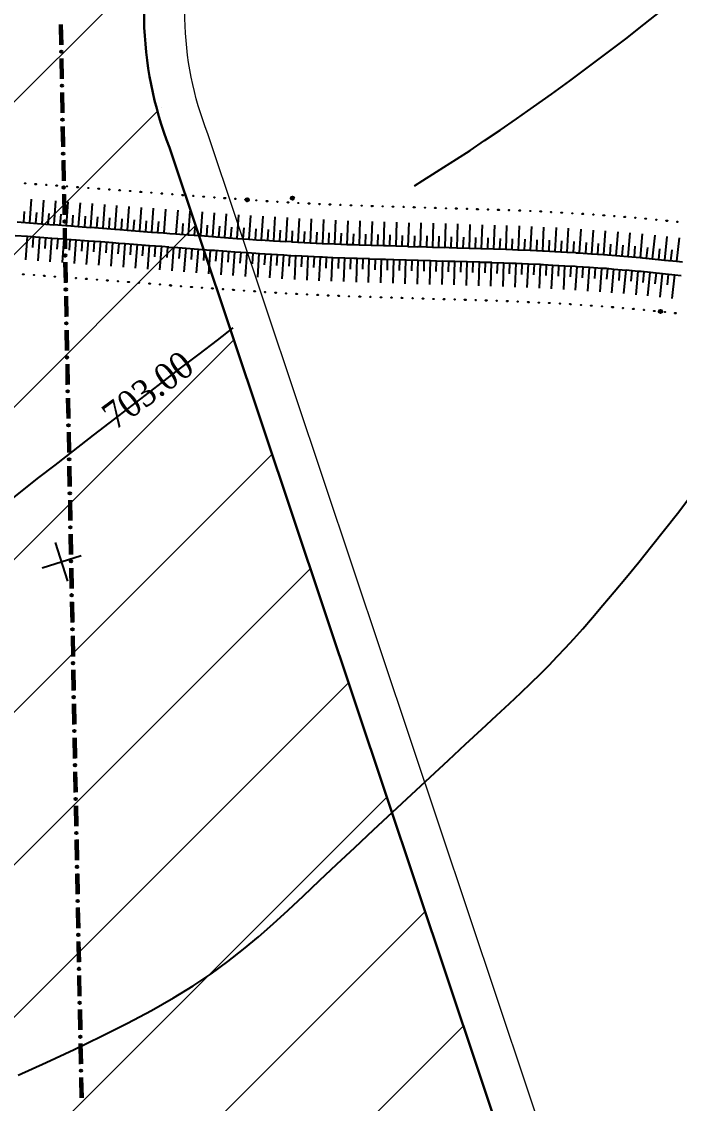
# Model space of a CAD drawing. Header units: millimetres. Extents: x 1353783 to 6492029790, y -7276956 to -512500.
# Drawn here: x 10001890 to 10011563, y -2849940 to -2834021 of the extents above; entities that cross this region are included whole.
import ezdxf

# ---------------------------------------------------------------- set-up
doc = ezdxf.new("R2010")
doc.units = ezdxf.units.MM
doc.linetypes.add('CONTI', pattern=[0])
doc.layers.get('0').update_dxf_attribs({"lineweight": 5})
doc.layers.get('Defpoints').update_dxf_attribs({"color": 255})
doc.layers.add('!A-0', color=7, linetype='Continuous', lineweight=0)
for name, color, linetype in [('GORIZUNKNOWN', 32, 'CONTI'), ('PI_DTUNKNOWN', 250, 'CONTI'), ('SETKR', 7, 'CONTI'), ('SIT_LГРАНИЦЫ', 10, 'CONTI'), ('SIT_LРЕЛЬЕФ', 7, 'CONTI'), ('Заливка', 7, 'Continuous'), ('РЕЛЬЕФ', 7, 'CONTI')]:
    doc.layers.add(name, color=color, linetype=linetype)
doc.styles.add('tandem1', font='', dxfattribs={"width": 0.9})
doc.styles.get('tandem1').set_extended_font_data('Times New Roman')

# ---------------------------------------------------------------- blocks, each defined once
blk = doc.blocks.new('BL_333')
at = {"color": 0}
for p, q in [((0, -3), (0, 3)), ((-3, 0), (3, 0))]:
    blk.add_line(p, q, dxfattribs=at)
blk = doc.blocks.new('оо')
at = {"layer": 'GORIZUNKNOWN', "color": 9, "true_color": 0xc7c8ca}
for points in [[(222951.563, -3431790.322), (222952.273, -3431790.142), (222953.103, -3431789.932), (222954.043, -3431789.682), (222955.093, -3431789.402), (222956.243, -3431789.092), (222957.483, -3431788.742), (222958.803, -3431788.352), (222960.203, -3431787.932), (222961.673, -3431787.482), (222963.203, -3431786.992), (222964.793, -3431786.462), (222966.403, -3431785.912), (222968.033, -3431785.342), (222969.653, -3431784.772), (222971.243, -3431784.192), (222972.773, -3431783.622)], [(222913.893, -3431804.132), (222918.683, -3431802.322), (222920.103, -3431801.812), (222921.713, -3431801.232), (222923.473, -3431800.592), (222925.323, -3431799.922), (222927.223, -3431799.242), (222929.113, -3431798.552), (222930.963, -3431797.892), (222932.693, -3431797.272), (222934.283, -3431796.702), (222935.663, -3431796.202)], [(222903.793, -3431843.712), (222906.033, -3431843.462), (222908.283, -3431843.182), (222910.493, -3431842.872), (222912.613, -3431842.542), (222914.593, -3431842.192), (222916.403, -3431841.802), (222918.063, -3431841.392), (222919.593, -3431840.952), (222921.033, -3431840.482), (222922.403, -3431839.972), (222923.733, -3431839.432), (222925.063, -3431838.852), (222926.403, -3431838.232), (222927.803, -3431837.562), (222929.273, -3431836.862), (222930.843, -3431836.112), (222932.493, -3431835.332), (222934.193, -3431834.532), (222935.923, -3431833.712), (222937.653, -3431832.902), (222939.353, -3431832.102), (222941.003, -3431831.332), (222942.573, -3431830.602), (222944.043, -3431829.912), (222945.373, -3431829.282), (222946.553, -3431828.732), (222947.593, -3431828.232), (222948.533, -3431827.772), (222949.393, -3431827.352), (222950.193, -3431826.942), (222950.963, -3431826.522), (222951.733, -3431826.102), (222952.533, -3431825.642), (222953.373, -3431825.142), (222954.293, -3431824.582), (222955.313, -3431823.952), (222956.413, -3431823.262), (222957.583, -3431822.522), (222958.803, -3431821.732), (222960.053, -3431820.912), (222961.323, -3431820.062), (222962.593, -3431819.192), (222963.833, -3431818.322)]]:
    blk.add_lwpolyline(points, dxfattribs=at)
at = {"layer": 'PI_DTUNKNOWN', "color": 9, "true_color": 0xc7c8ca}
for centre in [(222939.533, -3431787.542), (222942.733, -3431788.442), (222965.953, -3431804.662)]:
    blk.add_circle(centre, 0.125, dxfattribs=at)
for p in [(222939.533, -3431787.542), (222942.733, -3431788.442), (222965.953, -3431804.662)]:
    blk.add_point(p, dxfattribs=at)
at = {"layer": 'SIT_LГРАНИЦЫ', "color": 9, "true_color": 0xc7c8ca}
for p, q in [((222930.333, -3431771.042), (222929.893, -3431772.482)), ((222930.373, -3431771.052), (222929.943, -3431772.492)), ((222930.413, -3431771.062), (222929.983, -3431772.502)), ((222930.453, -3431771.082), (222930.023, -3431772.512)), ((222930.503, -3431771.092), (222930.073, -3431772.532)), ((222929.603, -3431773.432), (222929.173, -3431774.872)), ((222929.653, -3431773.452), (222929.223, -3431774.882)), ((222929.693, -3431773.462), (222929.263, -3431774.902)), ((222929.733, -3431773.472), (222929.303, -3431774.912)), ((222929.783, -3431773.492), (222929.353, -3431774.922)), ((222928.893, -3431775.832), (222928.453, -3431777.272)), ((222928.933, -3431775.842), (222928.503, -3431777.282)), ((222928.973, -3431775.852), (222928.543, -3431777.292)), ((222929.013, -3431775.872), (222928.583, -3431777.302)), ((222929.063, -3431775.882), (222928.633, -3431777.322)), ((222928.163, -3431778.222), (222927.733, -3431779.662)), ((222928.213, -3431778.242), (222927.783, -3431779.672)), ((222928.253, -3431778.252), (222927.823, -3431779.692)), ((222928.293, -3431778.262), (222927.863, -3431779.702)), ((222928.343, -3431778.282), (222927.913, -3431779.712)), ((222927.453, -3431780.622), (222927.013, -3431782.062)), ((222927.493, -3431780.632), (222927.063, -3431782.072)), ((222927.533, -3431780.642), (222927.103, -3431782.082)), ((222927.573, -3431780.662), (222927.143, -3431782.092)), ((222927.623, -3431780.672), (222927.193, -3431782.112)), ((222926.733, -3431783.012), (222926.303, -3431784.452)), ((222926.783, -3431783.032), (222926.353, -3431784.462)), ((222926.823, -3431783.042), (222926.393, -3431784.482)), ((222926.863, -3431783.052), (222926.433, -3431784.492)), ((222926.913, -3431783.072), (222926.483, -3431784.502)), ((222926.023, -3431785.412), (222925.583, -3431786.852)), ((222926.063, -3431785.422), (222925.633, -3431786.862)), ((222926.103, -3431785.432), (222925.673, -3431786.872)), ((222926.143, -3431785.452), (222925.713, -3431786.882)), ((222926.193, -3431785.462), (222925.763, -3431786.902)), ((222925.293, -3431787.802), (222924.863, -3431789.242)), ((222925.343, -3431787.822), (222924.913, -3431789.252)), ((222925.383, -3431787.832), (222924.953, -3431789.272)), ((222925.423, -3431787.842), (222924.993, -3431789.282)), ((222925.473, -3431787.862), (222925.043, -3431789.292)), ((222924.583, -3431790.202), (222924.143, -3431791.642)), ((222924.623, -3431790.212), (222924.193, -3431791.652)), ((222924.663, -3431790.222), (222924.233, -3431791.662)), ((222924.703, -3431790.242), (222924.273, -3431791.672)), ((222924.753, -3431790.252), (222924.323, -3431791.692)), ((222923.853, -3431792.592), (222923.423, -3431794.032)), ((222923.903, -3431792.612), (222923.473, -3431794.042)), ((222923.943, -3431792.622), (222923.513, -3431794.062)), ((222923.983, -3431792.632), (222923.553, -3431794.072)), ((222924.033, -3431792.652), (222923.603, -3431794.082)), ((222923.143, -3431794.992), (222922.703, -3431796.432)), ((222923.183, -3431795.002), (222922.753, -3431796.442)), ((222923.223, -3431795.012), (222922.793, -3431796.452)), ((222923.263, -3431795.032), (222922.833, -3431796.462)), ((222923.313, -3431795.042), (222922.883, -3431796.482)), ((222922.423, -3431797.382), (222921.993, -3431798.822)), ((222922.473, -3431797.402), (222922.043, -3431798.832)), ((222922.513, -3431797.412), (222922.083, -3431798.852)), ((222922.553, -3431797.422), (222922.123, -3431798.862)), ((222922.603, -3431797.442), (222922.173, -3431798.872)), ((222921.713, -3431799.782), (222921.273, -3431801.222)), ((222921.753, -3431799.792), (222921.323, -3431801.232)), ((222921.793, -3431799.802), (222921.363, -3431801.242)), ((222921.833, -3431799.822), (222921.403, -3431801.252)), ((222921.883, -3431799.832), (222921.453, -3431801.272)), ((222920.983, -3431802.172), (222920.553, -3431803.612)), ((222921.033, -3431802.192), (222920.603, -3431803.622)), ((222921.073, -3431802.202), (222920.643, -3431803.642)), ((222921.113, -3431802.212), (222920.683, -3431803.652)), ((222921.163, -3431802.232), (222920.733, -3431803.662)), ((222920.273, -3431804.572), (222919.833, -3431806.012)), ((222920.313, -3431804.582), (222919.883, -3431806.022)), ((222920.353, -3431804.592), (222919.923, -3431806.032)), ((222920.393, -3431804.612), (222919.963, -3431806.042)), ((222920.443, -3431804.622), (222920.013, -3431806.062)), ((222919.543, -3431806.962), (222919.113, -3431808.402)), ((222919.593, -3431806.982), (222919.163, -3431808.412)), ((222919.633, -3431806.992), (222919.203, -3431808.432)), ((222919.673, -3431807.002), (222919.243, -3431808.442)), ((222919.723, -3431807.022), (222919.293, -3431808.452)), ((222918.833, -3431809.362), (222918.393, -3431810.802)), ((222918.873, -3431809.372), (222918.443, -3431810.812)), ((222918.913, -3431809.382), (222918.483, -3431810.822)), ((222918.953, -3431809.402), (222918.523, -3431810.832)), ((222919.003, -3431809.412), (222918.573, -3431810.852)), ((222918.113, -3431811.752), (222917.683, -3431813.192)), ((222918.163, -3431811.772), (222917.733, -3431813.202)), ((222918.203, -3431811.782), (222917.773, -3431813.222)), ((222918.243, -3431811.792), (222917.813, -3431813.232)), ((222918.293, -3431811.812), (222917.863, -3431813.242)), ((222917.403, -3431814.152), (222916.963, -3431815.592)), ((222917.443, -3431814.162), (222917.013, -3431815.602)), ((222917.483, -3431814.172), (222917.053, -3431815.612)), ((222917.523, -3431814.192), (222917.093, -3431815.622)), ((222917.573, -3431814.202), (222917.143, -3431815.642)), ((222916.673, -3431816.542), (222916.243, -3431817.982)), ((222916.723, -3431816.562), (222916.293, -3431817.992)), ((222916.763, -3431816.572), (222916.333, -3431818.012)), ((222916.803, -3431816.582), (222916.373, -3431818.022)), ((222916.853, -3431816.602), (222916.423, -3431818.032)), ((222915.963, -3431818.942), (222915.523, -3431820.382)), ((222916.003, -3431818.952), (222915.573, -3431820.392)), ((222916.043, -3431818.962), (222915.613, -3431820.402)), ((222916.083, -3431818.982), (222915.653, -3431820.412)), ((222916.133, -3431818.992), (222915.703, -3431820.432)), ((222915.233, -3431821.332), (222914.803, -3431822.772)), ((222915.283, -3431821.352), (222914.853, -3431822.782)), ((222915.323, -3431821.362), (222914.893, -3431822.802)), ((222915.363, -3431821.372), (222914.933, -3431822.812)), ((222915.413, -3431821.392), (222914.983, -3431822.822)), ((222914.523, -3431823.732), (222914.083, -3431825.172)), ((222914.563, -3431823.742), (222914.133, -3431825.182)), ((222914.603, -3431823.752), (222914.173, -3431825.192)), ((222914.643, -3431823.772), (222914.213, -3431825.202)), ((222914.693, -3431823.782), (222914.263, -3431825.222)), ((222913.803, -3431826.112), (222913.373, -3431827.552)), ((222913.853, -3431826.132), (222913.423, -3431827.562)), ((222913.893, -3431826.142), (222913.463, -3431827.582)), ((222913.933, -3431826.152), (222913.503, -3431827.592)), ((222913.983, -3431826.172), (222913.553, -3431827.602)), ((222913.093, -3431828.512), (222912.653, -3431829.952)), ((222913.133, -3431828.522), (222912.703, -3431829.962)), ((222913.173, -3431828.532), (222912.743, -3431829.972)), ((222913.213, -3431828.552), (222912.783, -3431829.982)), ((222913.263, -3431828.562), (222912.833, -3431830.002)), ((222912.363, -3431830.902), (222911.933, -3431832.342)), ((222912.413, -3431830.922), (222911.983, -3431832.352)), ((222912.453, -3431830.932), (222912.023, -3431832.372)), ((222912.493, -3431830.942), (222912.063, -3431832.382)), ((222912.543, -3431830.962), (222912.113, -3431832.392)), ((222911.653, -3431833.302), (222911.213, -3431834.742)), ((222911.693, -3431833.312), (222911.263, -3431834.752)), ((222911.733, -3431833.322), (222911.303, -3431834.762)), ((222911.773, -3431833.342), (222911.343, -3431834.772)), ((222911.823, -3431833.352), (222911.393, -3431834.792)), ((222910.923, -3431835.692), (222910.493, -3431837.132)), ((222910.973, -3431835.712), (222910.543, -3431837.142)), ((222911.013, -3431835.722), (222910.583, -3431837.162)), ((222911.053, -3431835.732), (222910.623, -3431837.172)), ((222911.103, -3431835.752), (222910.673, -3431837.182)), ((222910.213, -3431838.092), (222909.773, -3431839.532)), ((222910.253, -3431838.102), (222909.823, -3431839.542)), ((222910.293, -3431838.112), (222909.863, -3431839.552)), ((222910.333, -3431838.132), (222909.903, -3431839.562)), ((222910.383, -3431838.142), (222909.953, -3431839.582)), ((222909.493, -3431840.482), (222909.063, -3431841.922)), ((222909.543, -3431840.502), (222909.113, -3431841.932)), ((222909.583, -3431840.512), (222909.153, -3431841.952)), ((222909.623, -3431840.522), (222909.193, -3431841.962)), ((222909.673, -3431840.542), (222909.243, -3431841.972)), ((222908.783, -3431842.882), (222908.343, -3431844.322)), ((222908.823, -3431842.892), (222908.393, -3431844.332)), ((222908.863, -3431842.902), (222908.433, -3431844.342)), ((222908.903, -3431842.922), (222908.473, -3431844.352)), ((222908.953, -3431842.932), (222908.523, -3431844.372)), ((222908.053, -3431845.272), (222907.623, -3431846.712)), ((222908.103, -3431845.292), (222907.673, -3431846.722)), ((222908.143, -3431845.302), (222907.713, -3431846.742)), ((222908.183, -3431845.312), (222907.753, -3431846.752)), ((222908.233, -3431845.332), (222907.803, -3431846.762))]:
    blk.add_line(p, q, dxfattribs=at)
for centre, radius in [((222929.843, -3431772.982), 0.09), ((222929.843, -3431772.982), 0.04), ((222929.123, -3431775.382), 0.09), ((222929.123, -3431775.382), 0.04), ((222928.403, -3431777.772), 0.09), ((222928.403, -3431777.772), 0.04), ((222927.683, -3431780.172), 0.09), ((222927.683, -3431780.172), 0.04), ((222926.963, -3431782.562), 0.09), ((222926.963, -3431782.562), 0.04), ((222926.253, -3431784.962), 0.09), ((222926.253, -3431784.962), 0.04), ((222925.533, -3431787.352), 0.09), ((222925.533, -3431787.352), 0.04), ((222924.813, -3431789.752), 0.09), ((222924.813, -3431789.752), 0.04), ((222924.093, -3431792.142), 0.09), ((222924.093, -3431792.142), 0.04), ((222923.373, -3431794.542), 0.09), ((222923.373, -3431794.542), 0.04), ((222922.653, -3431796.932), 0.09), ((222922.653, -3431796.932), 0.04), ((222921.943, -3431799.332), 0.09), ((222921.943, -3431799.332), 0.04), ((222921.223, -3431801.722), 0.09), ((222921.223, -3431801.722), 0.04), ((222920.503, -3431804.122), 0.09), ((222920.503, -3431804.122), 0.04), ((222919.783, -3431806.512), 0.09), ((222919.783, -3431806.512), 0.04), ((222919.063, -3431808.912), 0.09), ((222919.063, -3431808.912), 0.04), ((222918.343, -3431811.302), 0.09), ((222918.343, -3431811.302), 0.04), ((222917.633, -3431813.702), 0.09), ((222917.633, -3431813.702), 0.04), ((222916.913, -3431816.092), 0.09), ((222916.913, -3431816.092), 0.04), ((222916.193, -3431818.492), 0.09), ((222916.193, -3431818.492), 0.04), ((222915.473, -3431820.882), 0.09), ((222915.473, -3431820.882), 0.04), ((222914.753, -3431823.282), 0.09), ((222914.753, -3431823.282), 0.04), ((222914.033, -3431825.672), 0.09), ((222914.033, -3431825.672), 0.04), ((222913.323, -3431828.062), 0.09), ((222913.323, -3431828.062), 0.04), ((222912.603, -3431830.452), 0.09), ((222912.603, -3431830.452), 0.04), ((222911.883, -3431832.852), 0.09), ((222911.883, -3431832.852), 0.04), ((222911.163, -3431835.242), 0.09), ((222911.163, -3431835.242), 0.04), ((222910.443, -3431837.642), 0.09), ((222910.443, -3431837.642), 0.04), ((222909.723, -3431840.032), 0.09), ((222909.723, -3431840.032), 0.04), ((222909.013, -3431842.432), 0.09), ((222909.013, -3431842.432), 0.04), ((222908.293, -3431844.822), 0.09), ((222908.293, -3431844.822), 0.04)]:
    blk.add_circle(centre, radius, dxfattribs=at)
at = {"layer": 'SIT_LРЕЛЬЕФ', "color": 9, "true_color": 0xc7c8ca}
for p, q in [((222924.413, -3431782.642), (222923.763, -3431784.262)), ((222923.653, -3431783.352), (222923.353, -3431784.092)), ((222925.253, -3431782.982), (222924.603, -3431784.602)), ((222926.083, -3431783.312), (222925.433, -3431784.932)), ((222926.923, -3431783.652), (222926.273, -3431785.272)), ((222922.933, -3431783.922), (222923.763, -3431784.262)), ((222923.763, -3431784.262), (222924.593, -3431784.602)), ((222924.483, -3431783.692), (222924.183, -3431784.432)), ((222925.323, -3431784.032), (222925.023, -3431784.772)), ((222926.153, -3431784.362), (222925.853, -3431785.102)), ((222927.763, -3431783.992), (222927.103, -3431785.612)), ((222928.593, -3431784.322), (222927.933, -3431785.942)), ((222922.493, -3431784.822), (222923.323, -3431785.162)), ((222922.673, -3431786.782), (222923.323, -3431785.162)), ((222923.323, -3431785.162), (222924.153, -3431785.502)), ((222924.603, -3431784.602), (222925.433, -3431784.942)), ((222925.433, -3431784.932), (222926.263, -3431785.272)), ((222926.273, -3431785.272), (222926.353, -3431785.302)), ((222926.983, -3431784.702), (222926.683, -3431785.442)), ((222927.823, -3431785.042), (222927.523, -3431785.782)), ((222929.433, -3431784.662), (222928.773, -3431786.282)), ((222930.263, -3431785.002), (222929.603, -3431786.622)), ((222923.443, -3431786.072), (222923.743, -3431785.332)), ((222923.513, -3431787.122), (222924.163, -3431785.502)), ((222924.163, -3431785.502), (222924.993, -3431785.842)), ((222924.283, -3431786.412), (222924.583, -3431785.672)), ((222924.343, -3431787.452), (222924.993, -3431785.832)), ((222924.993, -3431785.832), (222925.823, -3431786.172)), ((222925.113, -3431786.742), (222925.413, -3431786.002)), ((222926.353, -3431785.312), (222927.093, -3431785.612)), ((222927.103, -3431785.612), (222927.933, -3431785.952)), ((222927.933, -3431785.942), (222928.763, -3431786.282)), ((222928.653, -3431785.372), (222928.353, -3431786.112)), ((222929.493, -3431785.712), (222929.193, -3431786.452)), ((222930.323, -3431786.062), (222930.023, -3431786.802)), ((222931.103, -3431785.352), (222930.443, -3431786.972)), ((222931.933, -3431785.692), (222931.273, -3431787.312)), ((222932.763, -3431786.032), (222932.103, -3431787.652)), ((222925.183, -3431787.792), (222925.833, -3431786.172)), ((222925.833, -3431786.172), (222925.973, -3431786.232)), ((222925.943, -3431787.082), (222926.243, -3431786.342)), ((222925.973, -3431786.232), (222926.653, -3431786.512)), ((222926.003, -3431788.132), (222926.663, -3431786.512)), ((222926.663, -3431786.512), (222927.493, -3431786.852)), ((222926.783, -3431787.422), (222927.083, -3431786.682)), ((222926.833, -3431788.462), (222927.493, -3431786.842)), ((222927.493, -3431786.842), (222928.323, -3431787.182)), ((222928.773, -3431786.282), (222929.603, -3431786.622)), ((222929.603, -3431786.622), (222929.953, -3431786.762)), ((222929.953, -3431786.772), (222930.433, -3431786.972)), ((222931.163, -3431786.402), (222930.863, -3431787.142)), ((222931.993, -3431786.742), (222931.693, -3431787.482)), ((222933.603, -3431786.372), (222932.943, -3431787.992)), ((222934.433, -3431786.702), (222933.773, -3431788.322)), ((222927.613, -3431787.752), (222927.913, -3431787.012)), ((222927.673, -3431788.802), (222928.333, -3431787.182)), ((222928.333, -3431787.182), (222929.163, -3431787.522)), ((222928.453, -3431788.092), (222928.753, -3431787.352)), ((222928.503, -3431789.142), (222929.163, -3431787.522)), ((222929.163, -3431787.522), (222929.573, -3431787.692)), ((222930.443, -3431786.972), (222931.273, -3431787.312)), ((222931.273, -3431787.312), (222932.103, -3431787.652)), ((222932.103, -3431787.652), (222932.933, -3431787.992)), ((222932.823, -3431787.082), (222932.523, -3431787.822)), ((222935.263, -3431787.042), (222934.603, -3431788.662)), ((222936.103, -3431787.382), (222935.443, -3431789.002)), ((222929.273, -3431788.432), (222929.583, -3431787.692)), ((222929.343, -3431789.482), (222930.003, -3431787.862)), ((222929.573, -3431787.692), (222929.993, -3431787.862)), ((222930.003, -3431787.862), (222930.833, -3431788.202)), ((222930.113, -3431788.772), (222930.423, -3431788.032)), ((222930.173, -3431789.822), (222930.833, -3431788.202)), ((222930.833, -3431788.202), (222931.663, -3431788.542)), ((222930.943, -3431789.112), (222931.253, -3431788.372)), ((222932.943, -3431787.992), (222933.353, -3431788.162)), ((222933.353, -3431788.162), (222933.763, -3431788.332)), ((222933.773, -3431788.322), (222934.603, -3431788.662)), ((222934.493, -3431787.752), (222934.193, -3431788.492)), ((222935.323, -3431788.092), (222935.023, -3431788.832)), ((222936.163, -3431788.432), (222935.863, -3431789.172)), ((222936.933, -3431787.722), (222936.273, -3431789.342)), ((222937.743, -3431788.052), (222937.093, -3431789.672)), ((222938.583, -3431788.392), (222937.933, -3431790.012)), ((222931.003, -3431790.162), (222931.663, -3431788.542)), ((222931.663, -3431788.542), (222932.493, -3431788.882)), ((222931.773, -3431789.452), (222932.083, -3431788.712)), ((222931.843, -3431790.502), (222932.503, -3431788.882)), ((222932.503, -3431788.882), (222932.973, -3431789.072)), ((222932.613, -3431789.792), (222932.923, -3431789.052)), ((222932.673, -3431790.842), (222933.333, -3431789.222)), ((222932.973, -3431789.092), (222933.323, -3431789.232)), ((222933.333, -3431789.222), (222934.163, -3431789.562)), ((222934.603, -3431788.662), (222935.433, -3431789.002)), ((222935.443, -3431789.002), (222936.273, -3431789.342)), ((222936.983, -3431788.772), (222936.683, -3431789.512)), ((222937.813, -3431789.102), (222937.513, -3431789.842)), ((222939.413, -3431788.722), (222938.763, -3431790.342)), ((222940.243, -3431789.042), (222939.613, -3431790.672)), ((222933.453, -3431790.132), (222933.753, -3431789.392)), ((222933.503, -3431791.182), (222934.163, -3431789.562)), ((222934.163, -3431789.562), (222934.993, -3431789.902)), ((222934.283, -3431790.472), (222934.583, -3431789.732)), ((222934.343, -3431791.522), (222935.003, -3431789.902)), ((222935.003, -3431789.902), (222935.833, -3431790.242)), ((222936.273, -3431789.342), (222936.493, -3431789.432)), ((222936.493, -3431789.432), (222937.103, -3431789.682)), ((222937.093, -3431789.672), (222937.933, -3431790.012)), ((222937.933, -3431790.012), (222938.773, -3431790.352)), ((222938.653, -3431789.442), (222938.353, -3431790.182)), ((222939.483, -3431789.772), (222939.183, -3431790.512)), ((222941.083, -3431789.372), (222940.453, -3431791.002)), ((222941.923, -3431789.692), (222941.293, -3431791.322)), ((222942.743, -3431790.012), (222942.123, -3431791.652)), ((222935.123, -3431790.812), (222935.423, -3431790.072)), ((222935.173, -3431791.862), (222935.833, -3431790.242)), ((222935.833, -3431790.242), (222936.113, -3431790.352)), ((222935.953, -3431791.152), (222936.253, -3431790.412)), ((222936.013, -3431792.212), (222936.663, -3431790.582)), ((222936.113, -3431790.352), (222936.673, -3431790.572)), ((222936.663, -3431790.582), (222937.503, -3431790.912)), ((222936.783, -3431791.492), (222937.083, -3431790.752)), ((222938.763, -3431790.342), (222939.283, -3431790.552)), ((222939.283, -3431790.552), (222939.613, -3431790.682)), ((222939.613, -3431790.672), (222940.453, -3431791.002)), ((222940.323, -3431790.092), (222940.033, -3431790.832)), ((222941.163, -3431790.422), (222940.873, -3431791.162)), ((222941.983, -3431790.742), (222941.703, -3431791.492)), ((222943.583, -3431790.332), (222942.963, -3431791.972)), ((222944.433, -3431790.652), (222943.813, -3431792.292)), ((222936.853, -3431792.542), (222937.503, -3431790.912)), ((222937.503, -3431790.912), (222938.343, -3431791.242)), ((222937.623, -3431791.822), (222937.923, -3431791.082)), ((222937.683, -3431792.872), (222938.333, -3431791.242)), ((222938.333, -3431791.242), (222938.923, -3431791.472)), ((222938.453, -3431792.152), (222938.753, -3431791.412)), ((222938.523, -3431793.202), (222939.163, -3431791.572)), ((222938.923, -3431791.472), (222939.173, -3431791.572)), ((222939.163, -3431791.572), (222940.003, -3431791.902)), ((222940.453, -3431791.002), (222941.293, -3431791.332)), ((222941.293, -3431791.322), (222941.683, -3431791.472)), ((222941.683, -3431791.482), (222942.123, -3431791.652)), ((222942.823, -3431791.062), (222942.543, -3431791.812)), ((222943.663, -3431791.382), (222943.383, -3431792.132)), ((222945.253, -3431790.962), (222944.653, -3431792.602)), ((222946.103, -3431791.272), (222945.503, -3431792.912)), ((222946.943, -3431791.562), (222946.353, -3431793.212)), ((222939.283, -3431792.482), (222939.583, -3431791.742)), ((222939.363, -3431793.532), (222940.003, -3431791.902)), ((222940.003, -3431791.902), (222940.843, -3431792.232)), ((222940.123, -3431792.812), (222940.423, -3431792.072)), ((222940.203, -3431793.862), (222940.843, -3431792.232)), ((222940.843, -3431792.232), (222941.323, -3431792.422)), ((222940.963, -3431793.142), (222941.263, -3431792.402)), ((222941.323, -3431792.422), (222941.683, -3431792.562)), ((222942.123, -3431791.652), (222942.963, -3431791.972)), ((222942.963, -3431791.972), (222943.803, -3431792.292)), ((222943.813, -3431792.292), (222943.843, -3431792.302)), ((222943.843, -3431792.302), (222944.663, -3431792.602)), ((222944.513, -3431791.692), (222944.233, -3431792.442)), ((222945.353, -3431792.002), (222945.073, -3431792.752)), ((222946.203, -3431792.312), (222945.923, -3431793.062)), ((222947.783, -3431791.872), (222947.193, -3431793.522)), ((222948.633, -3431792.172), (222948.043, -3431793.822)), ((222941.063, -3431794.192), (222941.683, -3431792.552)), ((222941.683, -3431792.552), (222942.523, -3431792.872)), ((222941.823, -3431793.462), (222942.103, -3431792.712)), ((222941.913, -3431794.512), (222942.533, -3431792.872)), ((222942.533, -3431792.872), (222943.373, -3431793.192)), ((222942.673, -3431793.782), (222942.953, -3431793.032)), ((222942.753, -3431794.832), (222943.373, -3431793.192)), ((222943.373, -3431793.192), (222943.503, -3431793.242)), ((222944.653, -3431792.602), (222945.503, -3431792.912)), ((222945.503, -3431792.912), (222946.033, -3431793.102)), ((222946.033, -3431793.102), (222946.353, -3431793.212)), ((222946.353, -3431793.212), (222947.203, -3431793.512)), ((222947.043, -3431792.612), (222946.773, -3431793.362)), ((222947.883, -3431792.922), (222947.613, -3431793.672)), ((222948.733, -3431793.222), (222948.463, -3431793.972)), ((222949.483, -3431792.472), (222948.893, -3431794.122)), ((222950.323, -3431792.782), (222949.733, -3431794.432)), ((222951.173, -3431793.072), (222950.593, -3431794.722)), ((222943.503, -3431793.242), (222944.223, -3431793.502)), ((222943.523, -3431794.102), (222943.793, -3431793.342)), ((222943.613, -3431795.142), (222944.213, -3431793.502)), ((222944.213, -3431793.502), (222945.063, -3431793.812)), ((222944.363, -3431794.412), (222944.633, -3431793.652)), ((222944.463, -3431795.452), (222945.063, -3431793.812)), ((222945.063, -3431793.812), (222945.693, -3431794.042)), ((222945.213, -3431794.722), (222945.483, -3431793.962)), ((222945.693, -3431794.032), (222945.913, -3431794.112)), ((222947.193, -3431793.522), (222948.043, -3431793.822)), ((222948.043, -3431793.822), (222948.223, -3431793.882)), ((222948.223, -3431793.882), (222948.893, -3431794.122)), ((222949.583, -3431793.522), (222949.313, -3431794.272)), ((222950.423, -3431793.832), (222950.153, -3431794.582)), ((222952.023, -3431793.372), (222951.443, -3431795.022)), ((222952.873, -3431793.662), (222952.293, -3431795.312)), ((222953.713, -3431793.972), (222953.133, -3431795.622)), ((222945.323, -3431795.762), (222945.913, -3431794.112)), ((222945.913, -3431794.112), (222946.763, -3431794.412)), ((222946.073, -3431795.012), (222946.333, -3431794.262)), ((222946.163, -3431796.072), (222946.753, -3431794.422)), ((222946.753, -3431794.422), (222947.603, -3431794.722)), ((222946.913, -3431795.322), (222947.173, -3431794.572)), ((222947.013, -3431796.372), (222947.603, -3431794.722)), ((222947.603, -3431794.722), (222947.883, -3431794.822)), ((222947.883, -3431794.822), (222948.453, -3431795.022)), ((222948.893, -3431794.122), (222949.743, -3431794.422)), ((222949.733, -3431794.432), (222950.413, -3431794.672)), ((222950.413, -3431794.662), (222950.593, -3431794.722)), ((222950.593, -3431794.722), (222951.443, -3431795.022)), ((222951.283, -3431794.112), (222951.013, -3431794.872)), ((222952.133, -3431794.412), (222951.863, -3431795.172)), ((222952.973, -3431794.722), (222952.703, -3431795.472)), ((222954.553, -3431794.272), (222953.973, -3431795.922)), ((222955.413, -3431794.582), (222954.823, -3431796.232)), ((222947.763, -3431795.622), (222948.023, -3431794.872)), ((222947.863, -3431796.672), (222948.453, -3431795.022)), ((222948.453, -3431795.022), (222949.303, -3431795.322)), ((222948.613, -3431795.922), (222948.873, -3431795.172)), ((222948.703, -3431796.982), (222949.293, -3431795.332)), ((222949.293, -3431795.332), (222950.073, -3431795.602)), ((222949.453, -3431796.232), (222949.713, -3431795.482)), ((222950.073, -3431795.602), (222950.143, -3431795.632)), ((222951.443, -3431795.022), (222952.293, -3431795.322)), ((222952.293, -3431795.312), (222952.603, -3431795.422)), ((222952.603, -3431795.432), (222953.133, -3431795.622)), ((222953.133, -3431795.622), (222953.983, -3431795.922)), ((222953.823, -3431795.022), (222953.553, -3431795.772)), ((222954.663, -3431795.322), (222954.393, -3431796.072)), ((222956.263, -3431794.882), (222955.673, -3431796.532)), ((222957.113, -3431795.182), (222956.523, -3431796.832)), ((222957.983, -3431795.492), (222957.373, -3431797.132)), ((222949.563, -3431797.282), (222950.143, -3431795.632)), ((222950.143, -3431795.632), (222950.993, -3431795.932)), ((222950.303, -3431796.532), (222950.563, -3431795.782)), ((222950.413, -3431797.582), (222950.993, -3431795.932)), ((222950.993, -3431795.932), (222951.843, -3431796.232)), ((222951.153, -3431796.832), (222951.413, -3431796.082)), ((222951.263, -3431797.872), (222951.843, -3431796.222)), ((222951.843, -3431796.222), (222952.263, -3431796.372)), ((222952.003, -3431797.122), (222952.263, -3431796.372)), ((222952.263, -3431796.372), (222952.693, -3431796.522)), ((222953.973, -3431795.922), (222954.803, -3431796.212)), ((222954.803, -3431796.212), (222954.833, -3431796.222)), ((222954.823, -3431796.232), (222955.673, -3431796.532)), ((222955.513, -3431795.632), (222955.243, -3431796.382)), ((222956.363, -3431795.932), (222956.093, -3431796.682)), ((222957.213, -3431796.232), (222956.943, -3431796.982)), ((222958.823, -3431795.812), (222958.213, -3431797.452)), ((222959.673, -3431796.122), (222959.063, -3431797.762)), ((222952.113, -3431798.172), (222952.693, -3431796.522)), ((222952.693, -3431796.522), (222953.543, -3431796.822)), ((222952.853, -3431797.422), (222953.113, -3431796.672)), ((222952.953, -3431798.472), (222953.533, -3431796.822)), ((222953.533, -3431796.822), (222954.383, -3431797.122)), ((222953.693, -3431797.722), (222953.953, -3431796.972)), ((222953.803, -3431798.772), (222954.383, -3431797.122)), ((222954.383, -3431797.122), (222954.463, -3431797.152)), ((222954.463, -3431797.152), (222955.243, -3431797.422)), ((222955.673, -3431796.532), (222956.523, -3431796.832)), ((222956.523, -3431796.832), (222956.983, -3431796.992)), ((222956.983, -3431796.992), (222957.363, -3431797.132)), ((222957.373, -3431797.132), (222958.213, -3431797.442)), ((222958.073, -3431796.542), (222957.793, -3431797.292)), ((222958.913, -3431796.862), (222958.633, -3431797.612)), ((222959.773, -3431797.172), (222959.483, -3431797.922)), ((222960.523, -3431796.442), (222959.903, -3431798.082)), ((222961.363, -3431796.762), (222960.743, -3431798.402)), ((222962.233, -3431797.102), (222961.583, -3431798.722)), ((222954.543, -3431798.022), (222954.813, -3431797.272)), ((222954.643, -3431799.082), (222955.233, -3431797.432)), ((222955.233, -3431797.432), (222956.083, -3431797.732)), ((222955.383, -3431798.332), (222955.653, -3431797.582)), ((222955.493, -3431799.382), (222956.083, -3431797.732)), ((222956.083, -3431797.732), (222956.643, -3431797.932)), ((222956.233, -3431798.632), (222956.503, -3431797.882)), ((222956.643, -3431797.932), (222956.923, -3431798.032)), ((222958.213, -3431797.452), (222959.053, -3431797.762)), ((222959.063, -3431797.762), (222959.173, -3431797.802)), ((222959.173, -3431797.802), (222959.903, -3431798.082)), ((222960.613, -3431797.492), (222960.323, -3431798.242)), ((222961.453, -3431797.812), (222961.163, -3431798.562)), ((222963.063, -3431797.442), (222962.413, -3431799.062)), ((222963.903, -3431797.772), (222963.253, -3431799.392)), ((222956.323, -3431799.682), (222956.933, -3431798.042)), ((222956.933, -3431798.042), (222957.773, -3431798.352)), ((222957.073, -3431798.952), (222957.353, -3431798.202)), ((222957.163, -3431799.992), (222957.773, -3431798.352)), ((222957.773, -3431798.352), (222958.613, -3431798.662)), ((222957.913, -3431799.262), (222958.193, -3431798.512)), ((222958.003, -3431800.312), (222958.613, -3431798.672)), ((222958.613, -3431798.672), (222958.813, -3431798.742)), ((222958.813, -3431798.752), (222959.453, -3431798.992)), ((222959.903, -3431798.082), (222960.743, -3431798.402)), ((222960.743, -3431798.402), (222961.353, -3431798.632)), ((222961.353, -3431798.642), (222961.573, -3431798.732)), ((222961.583, -3431798.722), (222962.413, -3431799.062)), ((222962.303, -3431798.152), (222962.003, -3431798.892)), ((222963.133, -3431798.492), (222962.833, -3431799.232)), ((222964.753, -3431798.112), (222964.083, -3431799.732)), ((222965.583, -3431798.462), (222964.913, -3431800.082)), ((222966.413, -3431798.802), (222965.743, -3431800.422)), ((222958.753, -3431799.582), (222959.033, -3431798.832)), ((222958.833, -3431800.632), (222959.453, -3431798.992)), ((222959.453, -3431798.992), (222960.293, -3431799.312)), ((222959.593, -3431799.902), (222959.873, -3431799.152)), ((222959.673, -3431800.952), (222960.293, -3431799.312)), ((222960.293, -3431799.312), (222960.993, -3431799.582)), ((222960.433, -3431800.222), (222960.713, -3431799.472)), ((222960.993, -3431799.572), (222961.143, -3431799.632)), ((222962.413, -3431799.062), (222963.243, -3431799.402)), ((222963.253, -3431799.392), (222963.513, -3431799.502)), ((222963.513, -3431799.502), (222964.083, -3431799.742)), ((222963.973, -3431798.822), (222963.673, -3431799.562)), ((222964.803, -3431799.162), (222964.503, -3431799.902)), ((222965.633, -3431799.512), (222965.333, -3431800.252)), ((222967.263, -3431799.192), (222966.563, -3431800.792)), ((222968.093, -3431799.552), (222967.393, -3431801.152)), ((222960.483, -3431801.262), (222961.133, -3431799.632)), ((222961.133, -3431799.632), (222961.973, -3431799.962)), ((222961.253, -3431800.542), (222961.553, -3431799.802)), ((222961.323, -3431801.602), (222961.973, -3431799.972)), ((222961.973, -3431799.972), (222962.813, -3431800.302)), ((222962.093, -3431800.882), (222962.393, -3431800.142)), ((222962.163, -3431801.932), (222962.813, -3431800.302)), ((222962.813, -3431800.302), (222963.133, -3431800.422)), ((222964.083, -3431799.732), (222964.913, -3431800.082)), ((222964.913, -3431800.082), (222965.743, -3431800.432)), ((222966.473, -3431799.882), (222966.153, -3431800.612)), ((222967.293, -3431800.242), (222966.973, -3431800.972)), ((222968.913, -3431799.912), (222968.213, -3431801.512)), ((222962.923, -3431801.202), (222963.223, -3431800.462)), ((222962.963, -3431802.252), (222963.643, -3431800.642)), ((222963.133, -3431800.422), (222963.643, -3431800.642)), ((222963.643, -3431800.642), (222964.473, -3431800.992)), ((222963.753, -3431801.552), (222964.053, -3431800.812)), ((222963.793, -3431802.592), (222964.473, -3431800.982)), ((222964.473, -3431800.982), (222965.303, -3431801.332)), ((222964.583, -3431801.892), (222964.883, -3431801.152)), ((222965.743, -3431800.422), (222965.893, -3431800.482)), ((222965.893, -3431800.492), (222966.573, -3431800.792)), ((222966.563, -3431800.792), (222967.393, -3431801.152)), ((222967.393, -3431801.152), (222968.223, -3431801.512)), ((222968.123, -3431800.602), (222967.803, -3431801.332)), ((222964.623, -3431802.942), (222965.303, -3431801.332)), ((222965.303, -3431801.332), (222965.493, -3431801.412)), ((222965.393, -3431802.242), (222965.713, -3431801.512)), ((222965.423, -3431803.292), (222966.123, -3431801.692)), ((222965.493, -3431801.412), (222966.133, -3431801.692)), ((222966.123, -3431801.692), (222966.953, -3431802.052)), ((222966.213, -3431802.602), (222966.533, -3431801.872)), ((222968.213, -3431801.512), (222968.603, -3431801.682)), ((222966.253, -3431803.652), (222966.953, -3431802.052)), ((222966.953, -3431802.052), (222967.783, -3431802.412)), ((222967.043, -3431802.962), (222967.363, -3431802.232)), ((222967.073, -3431804.012), (222967.773, -3431802.412)), ((222967.773, -3431802.412), (222968.203, -3431802.602))]:
    blk.add_line(p, q, dxfattribs=at)
for centre in [(222924.353, -3431781.402), (222925.043, -3431781.682), (222925.093, -3431781.702), (222925.793, -3431781.982), (222926.483, -3431782.262), (222926.523, -3431782.272), (222927.223, -3431782.552), (222927.923, -3431782.842), (222927.963, -3431782.862), (222928.663, -3431783.142), (222929.353, -3431783.422), (222929.403, -3431783.442), (222930.103, -3431783.722), (222930.793, -3431784.002), (222930.843, -3431784.022), (222931.533, -3431784.302), (222932.233, -3431784.592), (222932.283, -3431784.612), (222932.973, -3431784.892), (222933.673, -3431785.182), (222933.713, -3431785.192), (222934.403, -3431785.472), (222935.103, -3431785.762), (222935.143, -3431785.782), (222935.843, -3431786.062), (222936.533, -3431786.342), (222936.583, -3431786.362), (222937.283, -3431786.642), (222937.973, -3431786.922), (222938.023, -3431786.932), (222938.723, -3431787.212), (222939.413, -3431787.492), (222939.463, -3431787.512), (222922.153, -3431787.722), (222922.203, -3431787.742), (222922.903, -3431788.022), (222923.593, -3431788.302), (222923.633, -3431788.322), (222940.163, -3431787.792), (222940.853, -3431788.072), (222940.903, -3431788.092), (222941.603, -3431788.362), (222924.333, -3431788.602), (222925.033, -3431788.882), (222925.073, -3431788.902), (222925.773, -3431789.182), (222942.303, -3431788.632), (222942.343, -3431788.652), (222943.043, -3431788.922), (222943.743, -3431789.182), (222943.793, -3431789.202), (222926.463, -3431789.462), (222926.513, -3431789.482), (222927.213, -3431789.762), (222927.903, -3431790.042), (222927.953, -3431790.062), (222944.493, -3431789.472), (222945.203, -3431789.732), (222945.243, -3431789.742), (222945.943, -3431790.002), (222928.643, -3431790.342), (222929.343, -3431790.632), (222929.393, -3431790.642), (222946.653, -3431790.262), (222946.703, -3431790.282), (222947.413, -3431790.532), (222948.113, -3431790.792), (222948.163, -3431790.802), (222930.083, -3431790.922), (222930.783, -3431791.212), (222930.823, -3431791.232), (222931.513, -3431791.512), (222948.873, -3431791.052), (222949.563, -3431791.302), (222949.613, -3431791.312), (222950.323, -3431791.562), (222932.213, -3431791.802), (222932.253, -3431791.832), (222932.943, -3431792.112), (222933.643, -3431792.392), (222933.693, -3431792.412), (222951.023, -3431791.812), (222951.073, -3431791.832), (222951.793, -3431792.092), (222952.503, -3431792.342), (222952.543, -3431792.362), (222934.383, -3431792.692), (222935.073, -3431792.962), (222935.123, -3431792.982), (222953.253, -3431792.612), (222953.953, -3431792.852), (222954.003, -3431792.872), (222954.713, -3431793.122), (222935.823, -3431793.262), (222936.513, -3431793.532), (222936.563, -3431793.562), (222937.263, -3431793.842), (222955.413, -3431793.372), (222955.463, -3431793.402), (222956.173, -3431793.642), (222956.873, -3431793.892), (222956.923, -3431793.912), (222937.963, -3431794.112), (222938.003, -3431794.132), (222938.703, -3431794.412), (222939.403, -3431794.682), (222939.443, -3431794.702), (222957.633, -3431794.162), (222958.343, -3431794.422), (222958.393, -3431794.432), (222959.093, -3431794.692), (222940.143, -3431794.982), (222940.843, -3431795.242), (222940.893, -3431795.262), (222941.593, -3431795.522), (222959.803, -3431794.952), (222959.843, -3431794.972), (222960.533, -3431795.242), (222961.233, -3431795.512), (222961.283, -3431795.532), (222942.293, -3431795.792), (222942.343, -3431795.802), (222943.043, -3431796.072), (222943.753, -3431796.322), (222943.793, -3431796.342), (222961.983, -3431795.802), (222962.683, -3431796.072), (222962.733, -3431796.082), (222963.433, -3431796.362), (222944.493, -3431796.602), (222945.213, -3431796.852), (222945.263, -3431796.872), (222945.973, -3431797.122), (222964.123, -3431796.642), (222964.173, -3431796.662), (222964.863, -3431796.942), (222965.553, -3431797.232), (222946.673, -3431797.382), (222946.723, -3431797.392), (222947.433, -3431797.642), (222948.133, -3431797.892), (222948.183, -3431797.912), (222965.603, -3431797.242), (222966.293, -3431797.532), (222966.983, -3431797.822), (222967.033, -3431797.842), (222948.893, -3431798.162), (222949.593, -3431798.412), (222949.633, -3431798.432), (222950.343, -3431798.682), (222967.723, -3431798.142), (222968.413, -3431798.442), (222968.463, -3431798.462), (222969.153, -3431798.762), (222951.053, -3431798.932), (222951.103, -3431798.942), (222951.813, -3431799.192), (222952.513, -3431799.442), (222952.563, -3431799.462), (222953.273, -3431799.712), (222953.973, -3431799.962), (222954.023, -3431799.982), (222954.733, -3431800.232), (222955.433, -3431800.482), (222955.483, -3431800.502), (222956.183, -3431800.762), (222956.893, -3431801.032), (222956.933, -3431801.052), (222957.633, -3431801.312), (222958.343, -3431801.562), (222958.393, -3431801.582), (222959.093, -3431801.852), (222959.793, -3431802.112), (222959.833, -3431802.142), (222960.533, -3431802.422), (222961.223, -3431802.692), (222961.273, -3431802.712), (222961.973, -3431802.992), (222962.663, -3431803.272), (222962.713, -3431803.292), (222963.403, -3431803.582), (222964.093, -3431803.872), (222964.143, -3431803.882), (222964.833, -3431804.182), (222965.513, -3431804.482), (222965.563, -3431804.502), (222966.253, -3431804.802), (222966.933, -3431805.102), (222966.983, -3431805.122)]:
    blk.add_circle(centre, 0.02, dxfattribs=at)
at = {"layer": 'SETKR', "color": 9, "true_color": 0xc7c8ca, "xscale": 0.5000000000000001, "yscale": 0.5000000000000001, "zscale": 0.5000000000000001}
blk.add_blockref('BL_333', (222918.393, -3431808.732), dxfattribs=at)

msp = doc.modelspace()

# ---------------------------------------------------------------- hatches: boundary and pattern name
at = {"layer": 'Заливка', "lineweight": 13, "ltscale": 100}
h = msp.add_hatch(dxfattribs=at)
h.set_pattern_fill('ANSI31', color=5, scale=500)
h.set_pattern_definition([(45, (298297.6, 0), (-1122.53202, 1122.53202), [])])
edge = h.paths.add_edge_path()
edge.add_line((9993522, -2792997), (9997384, -2799850))
edge.add_arc((9991112, -2803385), 7200, 1.9092, 29.4072, ccw=False)
edge.add_line((9998308, -2803146), (9998562, -2810752))
edge.add_line((9998562, -2810752), (9998562, -2843655))
edge.add_arc((9991345, -2843655), 7218, 354.3683, 359.9931, ccw=False)
edge.add_line((9998528, -2844363), (9997355, -2855584))
edge.add_arc((9998546, -2855726), 1200, 173.1727, 265.2807)
edge.add_line((9998448, -2856922), (10009648, -2857846))
edge.add_arc((10009746, -2856650), 1200, 265.3316, 378.4962)
edge.add_line((10010884, -2856270), (10004064, -2835875))
edge.add_arc((10009189, -2833879), 5500, 181.1082, 201.2773, ccw=False)
edge.add_line((10003690, -2833986), (10002921, -2794236))
edge.add_arc((10001721, -2794259), 1200, 1.1082, 75.4144)
edge.add_line((10002023, -2793098), (10001343, -2792921))
edge.add_line((10001343, -2792921), (9994868, -2791246))
edge.add_arc((9994567, -2792408), 1200, 75.4992, 209.4072)

# ---------------------------------------------------------------- linework, layer by layer
at = {"layer": '!A-0', "color": 219, "lineweight": 30, "ltscale": 100, "true_color": 0x642165}
msp.add_lwpolyline([(9993522, -2792997), (9997384, -2799850, -0.120562), (9998308, -2803146), (9998562, -2810752), (9998562, -2843655, -0.024548), (9998528, -2844363), (9997355, -2855584, 0.425031), (9998448, -2856922), (10009648, -2857846, 0.538245), (10010884, -2856270), (10004064, -2835875, -0.088232), (10003690, -2833986), (10002921, -2794236, 0.336081), (10002023, -2793098), (10001343, -2792921), (9994868, -2791246, 0.661308)], format="xyb", close=True, dxfattribs=at)
at = {"layer": 'Defpoints', "lineweight": 0, "ltscale": 100}
msp.add_lwpolyline([(9996557, -2857458), (9998398, -2857520), (10009599, -2858444, 0.538245), (10011453, -2856079), (10004628, -2835671, -0.088961), (10004290, -2833974), (10003521, -2794224, 0.336081), (10002174, -2792517), (10001494, -2792340), (9995018, -2790665), (9990887, -2789701)], format="xyb", dxfattribs=at)

# ---------------------------------------------------------------- block references
at = {"layer": 'РЕЛЬЕФ', "color": 240, "lineweight": 30, "true_color": 0xed1f24, "xscale": 200.0000000000001, "yscale": 200.0000000000001, "zscale": 200.0000000000001, "rotation": 17.80578495452471}
msp.add_blockref('оо', (-242329121, 637008728), dxfattribs=at)

# ---------------------------------------------------------------- texts
at = {"layer": 'Defpoints', "color": 252, "true_color": 0x939598, "insert": (10003747, -2839444), "char_height": 396, "width": 726.16, "attachment_point": 5, "rotation": 36.4181, "style": 'tandem1'}
msp.add_mtext('703.00', dxfattribs=at)

doc.saveas('drawing.dxf')
